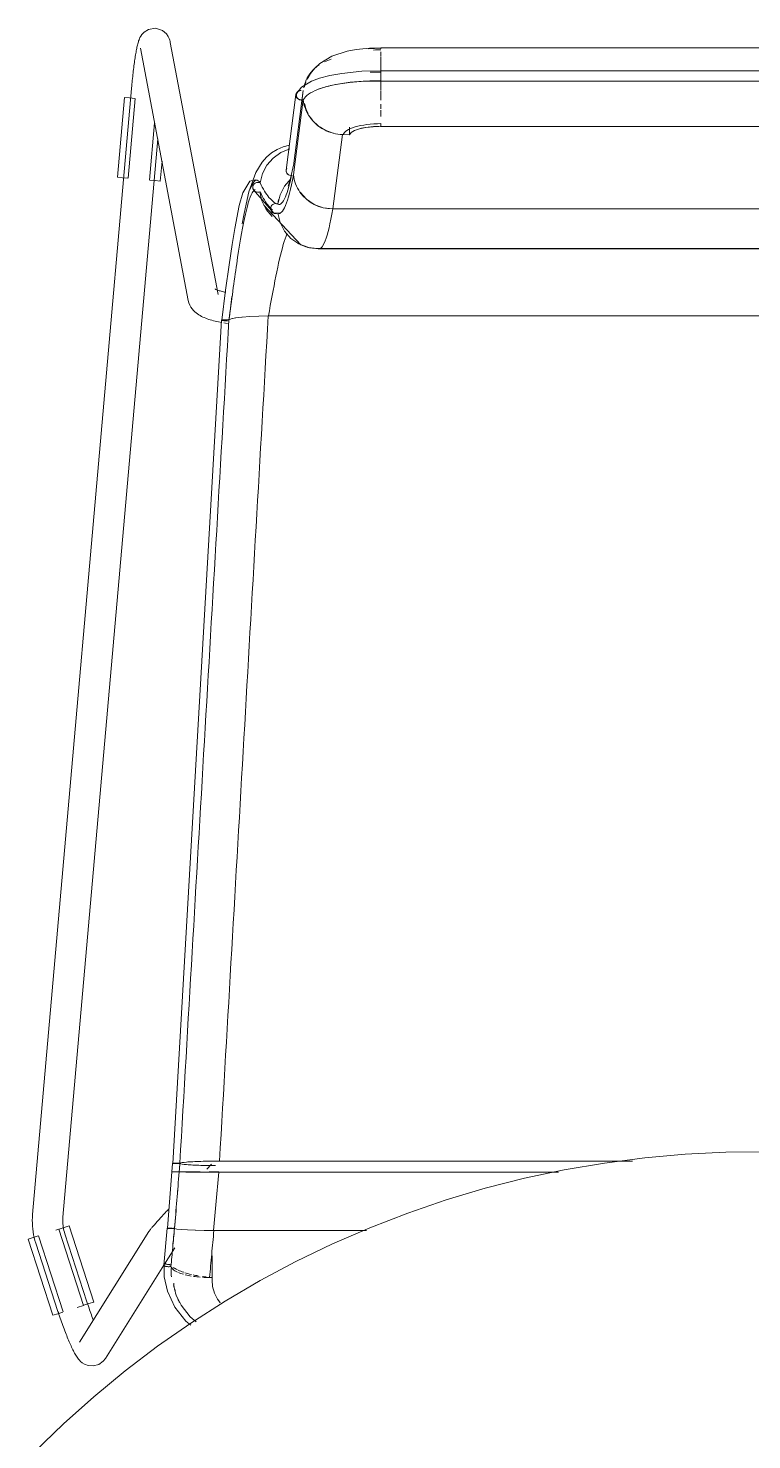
# Model space of a CAD drawing. Header units: millimetres. Extents: x 79795 to 317870, y -36033 to 97293.
# Drawn here: x 224543 to 224828, y 31346 to 31902 of the extents above; entities that cross this region are included whole.
import ezdxf

# ---------------------------------------------------------------- set-up
doc = ezdxf.new("R2010")
doc.units = ezdxf.units.MM
doc.header["$MEASUREMENT"] = 0
doc.layers.add('I-FURN', color=8, linetype='CONTINUOUS', lineweight=9)

msp = doc.modelspace()

# ---------------------------------------------------------------- linework, layer by layer
at = {"layer": 'I-FURN'}
for p, q in [((224593.48, 31901.61), (224590.72, 31901.13)), ((224596.23, 31900.78), (224593.48, 31901.61)), ((224586.78, 31896.21), (224586.66, 31895.82)), ((224586.9, 31896.61), (224586.78, 31896.21)), ((224587.05, 31897.01), (224586.9, 31896.61)), ((224587.21, 31897.44), (224587.05, 31897.01)), ((224587.43, 31897.91), (224587.21, 31897.44)), ((224587.73, 31898.47), (224587.43, 31897.91)), ((224588.21, 31899.18), (224587.73, 31898.47)), ((224589.07, 31900.09), (224588.21, 31899.18)), ((224590.72, 31901.13), (224589.07, 31900.09)), ((224596.23, 31900.78), (224597.81, 31899.45)), ((224597.81, 31899.45), (224598.56, 31898.37)), ((224598.56, 31898.37), (224598.93, 31897.57)), ((224598.93, 31897.57), (224599.15, 31896.95)), ((224599.15, 31896.95), (224599.28, 31896.43)), ((224599.28, 31896.43), (224599.37, 31896.02)), ((224585.59, 31890.53), (224585.5, 31889.94)), ((224585.69, 31891.1), (224585.59, 31890.53)), ((224585.78, 31891.65), (224585.69, 31891.1)), ((224585.87, 31892.18), (224585.78, 31891.65)), ((224585.97, 31892.7), (224585.87, 31892.18)), ((224586.06, 31893.19), (224585.97, 31892.7)), ((224586.16, 31893.67), (224586.06, 31893.19)), ((224586.25, 31894.13), (224586.16, 31893.67)), ((224586.35, 31894.57), (224586.25, 31894.13)), ((224586.45, 31895), (224586.35, 31894.57)), ((224586.56, 31895.41), (224586.45, 31895)), ((224586.66, 31895.82), (224586.56, 31895.41)), ((224587.58, 31893.78), (224606.39, 31794.49)), ((224618.18, 31796.73), (224599.37, 31896.02)), ((224658.19, 31887.69), (224662.9, 31890.56)), ((224662.9, 31890.56), (224669.05, 31892.58)), ((224669.05, 31892.58), (224672.55, 31893.23)), ((224672.55, 31893.23), (224677.76, 31893.75)), ((224677.76, 31893.75), (224682.28, 31893.83)), ((224682.28, 31893.83), (224682.28, 31893.66)), ((224977.13, 31893.83), (224682.28, 31893.83)), ((224682.28, 31893.53), (224682.28, 31893.81)), ((224682.28, 31890.59), (224682.28, 31892.34)), ((224584.88, 31885.41), (224584.8, 31884.71)), ((224584.97, 31886.1), (224584.88, 31885.41)), ((224585.05, 31886.77), (224584.97, 31886.1)), ((224585.14, 31887.44), (224585.05, 31886.77)), ((224585.23, 31888.09), (224585.14, 31887.44)), ((224585.32, 31888.72), (224585.23, 31888.09)), ((224585.41, 31889.34), (224585.32, 31888.72)), ((224585.5, 31889.94), (224585.41, 31889.34)), ((224654.54, 31883.78), (224656.21, 31885.85)), ((224656.21, 31885.85), (224658.19, 31887.69)), ((224682.28, 31887.73), (224682.28, 31890.31)), ((224682.28, 31887.58), (224682.28, 31884.55)), ((224682.28, 31884.55), (224682.28, 31887.56)), ((224584.25, 31879.59), (224584.18, 31878.84)), ((224584.32, 31880.34), (224584.25, 31879.59)), ((224584.4, 31881.09), (224584.32, 31880.34)), ((224584.47, 31881.83), (224584.4, 31881.09)), ((224584.55, 31882.56), (224584.47, 31881.83)), ((224584.63, 31883.29), (224584.55, 31882.56)), ((224584.71, 31884), (224584.63, 31883.29)), ((224584.8, 31884.71), (224584.71, 31884)), ((224651.07, 31878.41), (224654.9, 31880.71)), ((224653.21, 31881.52), (224654.54, 31883.78)), ((224654.9, 31880.71), (224658.07, 31881.9)), ((224658.07, 31881.9), (224662.11, 31882.98)), ((224664.44, 31879.44), (224660.94, 31878.63)), ((224662.11, 31882.98), (224666.83, 31883.85)), ((224669.88, 31880.27), (224664.44, 31879.44)), ((224666.83, 31883.85), (224674.71, 31884.65)), ((224675.86, 31880.75), (224669.88, 31880.27)), ((224674.71, 31884.65), (224682.28, 31884.79)), ((224682.28, 31880.83), (224675.86, 31880.75)), ((224682.28, 31884.79), (224682.28, 31884.72)), ((224977.13, 31884.79), (224682.28, 31884.79)), ((224682.28, 31880.84), (224682.28, 31884.79)), ((224682.28, 31884.72), (224682.28, 31884.53)), ((224682.28, 31884.53), (224682.28, 31884.22)), ((224682.28, 31884.22), (224682.28, 31883.83)), ((224682.28, 31883.83), (224682.28, 31883.38)), ((224682.28, 31883.38), (224682.28, 31882.89)), ((224682.28, 31882.89), (224682.28, 31882.39)), ((224682.28, 31882.39), (224682.28, 31881.91)), ((224682.28, 31881.91), (224682.28, 31881.5)), ((224682.28, 31881.5), (224682.28, 31881.17)), ((224682.28, 31881.17), (224682.28, 31880.94)), ((224682.28, 31880.94), (224682.28, 31880.84)), ((224682.28, 31880.86), (224682.28, 31877.05)), ((224682.28, 31877.05), (224682.28, 31880.86)), ((224682.28, 31880.83), (224977.13, 31880.83)), ((224584.1, 31877.93), (224545.15, 31434.61)), ((224578.53, 31842.92), (224581.29, 31874.33)), ((224581.29, 31874.33), (224583.33, 31874.15)), ((224582.76, 31842.54), (224585.52, 31873.96)), ((224583.33, 31874.15), (224585.39, 31873.97)), ((224584.11, 31878.09), (224584.1, 31877.93)), ((224584.18, 31878.84), (224584.11, 31878.09)), ((224644.97, 31845.75), (224648.82, 31875.52)), ((224647.82, 31847.39), (224651.66, 31877.08)), ((224649.18, 31876.02), (224651.07, 31878.41)), ((224650.89, 31871.12), (224651.51, 31875.89)), ((224658.12, 31877.76), (224657.61, 31877.57)), ((224660.94, 31878.63), (224658.12, 31877.76)), ((224682.28, 31873.3), (224682.28, 31876.85)), ((224647.8, 31843.84), (224651.64, 31873.54)), ((224682.28, 31869.83), (224682.28, 31871.67)), ((224682.28, 31866.84), (224682.28, 31869.31)), ((224593.19, 31864.41), (224591.21, 31841.8)), ((224676.39, 31862.5), (224679.24, 31862.82)), ((224679.24, 31862.82), (224682.28, 31862.93)), ((224977.13, 31862.99), (224682.28, 31862.99)), ((224682.28, 31862.93), (224977.13, 31862.93)), ((224557.11, 31433.56), (224594.4, 31858.06)), ((224663.35, 31830.46), (224667.21, 31859.74)), ((224667.21, 31859.74), (224669.92, 31859.67)), ((224669.92, 31862.68), (224669.92, 31859.67)), ((224669.92, 31859.67), (224670.56, 31860.53)), ((224670.56, 31860.53), (224671.91, 31861.32)), ((224671.91, 31861.32), (224673.9, 31861.99)), ((224673.9, 31861.99), (224676.39, 31862.5)), ((224639.21, 31852.53), (224637.23, 31850.85)), ((224641.41, 31853.91), (224639.21, 31852.53)), ((224642.91, 31852.68), (224639.82, 31850.51)), ((224643.78, 31854.94), (224641.41, 31853.91)), ((224646.42, 31854.08), (224642.91, 31852.68)), ((224646.28, 31855.6), (224643.78, 31854.94)), ((224595.44, 31841.43), (224596.13, 31849.33)), ((224635.5, 31848.89), (224632.99, 31844.77)), ((224637.23, 31850.85), (224635.5, 31848.89)), ((224637.34, 31847.68), (224635.6, 31844.36)), ((224639.82, 31850.51), (224637.34, 31847.68)), ((224645.21, 31846.42), (224645.02, 31845.98)), ((224646.57, 31841.88), (224647.94, 31848.17)), ((224580.57, 31842.74), (224578.53, 31842.92)), ((224582.63, 31842.56), (224580.57, 31842.74)), ((224593.39, 31841.61), (224591.33, 31841.79)), ((224595.44, 31841.43), (224593.39, 31841.61)), ((224627.92, 31836.78), (224630.69, 31841.42)), ((224632.99, 31844.77), (224630.32, 31837.15)), ((224630.69, 31841.42), (224632.88, 31841.95)), ((224632.78, 31840.67), (224632.39, 31840.36)), ((224632.4, 31840.36), (224632.78, 31840.67)), ((224632.78, 31840.67), (224633.24, 31840.86)), ((224633.24, 31840.86), (224632.78, 31840.67)), ((224632.88, 31841.95), (224633.79, 31841.65)), ((224633.24, 31840.86), (224633.73, 31840.94)), ((224633.73, 31840.94), (224633.24, 31840.86)), ((224633.73, 31840.94), (224634.23, 31840.9)), ((224634.23, 31840.9), (224633.73, 31840.94)), ((224634.23, 31840.9), (224634.7, 31840.73)), ((224634.7, 31840.73), (224634.23, 31840.9)), ((224635.6, 31844.36), (224634.7, 31840.73)), ((224646.81, 31842.35), (224644.3, 31839.47)), ((224645.02, 31845.98), (224644.95, 31845.51)), ((224644.95, 31845.51), (224645.02, 31845.04)), ((224645.02, 31845.04), (224645.21, 31844.6)), ((224645.21, 31844.6), (224645.51, 31844.22)), ((224645.51, 31844.22), (224645.89, 31843.92)), ((224645.81, 31839.44), (224646.57, 31841.88)), ((224645.89, 31843.92), (224646.34, 31843.73)), ((224646.34, 31843.73), (224646.83, 31843.65)), ((224646.83, 31843.65), (224647.33, 31843.68)), ((224626.52, 31831.79), (224627.92, 31836.78)), ((224630.32, 31837.15), (224628.43, 31828.63)), ((224631.9, 31839.51), (224631.82, 31839.03)), ((224631.82, 31839.03), (224631.88, 31838.54)), ((224631.83, 31839.03), (224631.9, 31839.51)), ((224631.89, 31838.54), (224631.83, 31839.03)), ((224631.88, 31838.54), (224632.07, 31838.08)), ((224632.07, 31838.08), (224631.89, 31838.54)), ((224631.9, 31839.51), (224632.1, 31839.97)), ((224632.09, 31839.97), (224631.9, 31839.51)), ((224632.02, 31838.17), (224640.14, 31828.76)), ((224632.18, 31837.9), (224632.05, 31838.12)), ((224632.36, 31837.68), (224632.07, 31838.08)), ((224632.07, 31838.08), (224632.35, 31837.68)), ((224632.39, 31840.36), (224632.09, 31839.97)), ((224632.1, 31839.97), (224632.4, 31840.36)), ((224632.35, 31837.68), (224632.73, 31837.36)), ((224632.74, 31837.36), (224632.36, 31837.68)), ((224632.73, 31837.36), (224633.18, 31837.15)), ((224633.19, 31837.16), (224632.74, 31837.36)), ((224633.18, 31837.15), (224633.67, 31837.06)), ((224633.68, 31837.07), (224633.19, 31837.16)), ((224633.67, 31837.06), (224634.17, 31837.09)), ((224634.17, 31837.1), (224633.68, 31837.07)), ((224634.65, 31837.25), (224634.17, 31837.1)), ((224634.17, 31837.09), (224634.65, 31837.25)), ((224635.44, 31833.63), (224634.65, 31837.25)), ((224634.65, 31837.25), (224635.43, 31833.63)), ((224642.55, 31836.08), (224641.66, 31832.36)), ((224644.3, 31839.47), (224642.55, 31836.08)), ((224650.43, 31837.08), (224652.92, 31834.34)), ((224624.71, 31822.77), (224626.52, 31831.79)), ((224635.43, 31833.63), (224637.07, 31830.31)), ((224637.08, 31830.31), (224635.44, 31833.63)), ((224636.13, 31831.98), (224650.73, 31816.28)), ((224637.07, 31830.31), (224639.48, 31827.47)), ((224639.48, 31827.47), (224637.08, 31830.31)), ((224638.82, 31830.61), (224638.89, 31831.1)), ((224638.88, 31831.1), (224638.82, 31830.61)), ((224638.89, 31830.12), (224638.82, 31830.61)), ((224638.82, 31830.61), (224638.88, 31830.12)), ((224639.07, 31831.56), (224638.88, 31831.1)), ((224638.88, 31830.12), (224639.07, 31829.66)), ((224638.89, 31831.1), (224639.08, 31831.56)), ((224639.08, 31829.66), (224638.89, 31830.12)), ((224639.37, 31831.96), (224639.07, 31831.56)), ((224639.07, 31829.66), (224639.37, 31829.25)), ((224639.08, 31831.56), (224639.37, 31831.96)), ((224639.37, 31829.26), (224639.08, 31829.66)), ((224639.37, 31831.96), (224639.75, 31832.28)), ((224639.75, 31832.28), (224639.37, 31831.96)), ((224639.75, 31832.28), (224640.2, 31832.48)), ((224640.2, 31832.48), (224639.75, 31832.28)), ((224640.2, 31832.48), (224640.69, 31832.56)), ((224640.69, 31832.56), (224640.2, 31832.48)), ((224640.69, 31832.56), (224641.19, 31832.52)), ((224641.19, 31832.53), (224640.69, 31832.56)), ((224640.98, 31832.65), (224641.41, 31832.47)), ((224641.66, 31832.36), (224641.19, 31832.53)), ((224641.19, 31832.52), (224641.66, 31832.36)), ((224641.66, 31832.36), (224641.98, 31834.18)), ((224652.92, 31834.34), (224656.03, 31832.26)), ((224656.03, 31832.26), (224659.58, 31830.94)), ((224659.58, 31830.94), (224663.35, 31830.46)), ((224996.06, 31830.46), (224663.35, 31830.46)), ((224663.35, 31830.46), (224996.06, 31830.46)), ((224628.43, 31828.63), (224627.69, 31824.56)), ((224639.75, 31828.94), (224639.37, 31829.26)), ((224639.37, 31829.25), (224639.75, 31828.94)), ((224640.2, 31828.74), (224639.75, 31828.94)), ((224639.75, 31828.94), (224640.2, 31828.74)), ((224639.85, 31828.89), (224642.73, 31828.84)), ((224640.69, 31828.66), (224640.2, 31828.74)), ((224640.2, 31828.74), (224640.69, 31828.66)), ((224641.19, 31828.7), (224640.69, 31828.66)), ((224640.69, 31828.66), (224641.19, 31828.69)), ((224641.66, 31828.86), (224641.19, 31828.7)), ((224641.19, 31828.69), (224641.66, 31828.86)), ((224641.66, 31828.86), (224642.55, 31825.14)), ((224642.55, 31825.14), (224644.3, 31821.75)), ((224644.31, 31821.75), (224642.56, 31825.14)), ((224623.68, 31816.45), (224624.71, 31822.77)), ((224644.3, 31821.75), (224646.81, 31818.87)), ((224646.82, 31818.88), (224644.31, 31821.75)), ((224646.81, 31818.87), (224649.95, 31816.7)), ((224649.95, 31816.71), (224646.82, 31818.88)), ((224622.5, 31808.43), (224623.68, 31816.45)), ((224649.63, 31816.88), (224654.1, 31815.15)), ((224653.52, 31815.34), (224649.95, 31816.71)), ((224649.95, 31816.7), (224653.52, 31815.34)), ((224650.73, 31816.28), (224652.66, 31815.58)), ((224657.31, 31814.87), (224653.52, 31815.34)), ((224653.52, 31815.34), (224657.31, 31814.87)), ((224654.1, 31815.15), (224657.85, 31814.71)), ((225002.09, 31814.87), (224657.31, 31814.87)), ((224657.31, 31814.87), (225002.09, 31814.87)), ((224657.85, 31814.71), (224962.65, 31814.71)), ((224621.14, 31798.5), (224622.5, 31808.43)), ((224616.96, 31798.96), (224616.99, 31798.94)), ((224616.99, 31798.94), (224617.06, 31798.9)), ((224617.06, 31798.9), (224617.15, 31798.85)), ((224617.15, 31798.85), (224617.3, 31798.78)), ((224617.3, 31798.78), (224617.5, 31798.69)), ((224617.5, 31798.69), (224617.73, 31798.59)), ((224617.73, 31798.59), (224618, 31798.49)), ((224618, 31798.49), (224618.3, 31798.39)), ((224618.3, 31798.39), (224618.64, 31798.28)), ((224618.64, 31798.28), (224619, 31798.17)), ((224619, 31798.17), (224619.4, 31798.06)), ((224619.4, 31798.06), (224619.82, 31797.96)), ((224619.59, 31786.65), (224621.14, 31798.5)), ((224619.82, 31797.96), (224620.26, 31797.85)), ((224620.26, 31797.85), (224620.73, 31797.75)), ((224620.73, 31797.75), (224621.22, 31797.65)), ((224606.39, 31794.49), (224606.65, 31793.51)), ((224606.65, 31793.51), (224607.02, 31792.61)), ((224607.02, 31792.61), (224607.45, 31791.82)), ((224607.45, 31791.82), (224607.94, 31791.13)), ((224607.94, 31791.13), (224608.45, 31790.54)), ((224608.45, 31790.54), (224608.97, 31790.02)), ((224619.58, 31786.65), (224600.3, 31454.74)), ((224608.97, 31790.02), (224609.5, 31789.56)), ((224609.5, 31789.56), (224610.03, 31789.16)), ((224610.03, 31789.16), (224610.57, 31788.8)), ((224610.57, 31788.8), (224611.11, 31788.48)), ((224611.11, 31788.48), (224611.64, 31788.19)), ((224611.64, 31788.19), (224612.19, 31787.92)), ((224612.19, 31787.92), (224612.75, 31787.67)), ((224612.75, 31787.67), (224613.32, 31787.43)), ((224613.32, 31787.43), (224613.91, 31787.21)), ((224613.91, 31787.21), (224614.5, 31787)), ((224614.5, 31787), (224615.1, 31786.81)), ((224615.1, 31786.81), (224615.72, 31786.63)), ((224615.72, 31786.63), (224616.35, 31786.46)), ((224616.35, 31786.46), (224616.99, 31786.29)), ((224616.99, 31786.29), (224617.65, 31786.14)), ((224617.65, 31786.14), (224618.32, 31786)), ((224618.32, 31786), (224619, 31785.86)), ((224619, 31785.86), (224619.69, 31785.74)), ((224619.58, 31786.65), (224619.66, 31786.7)), ((224619.65, 31786.59), (224619.58, 31786.65)), ((224619.66, 31786.7), (224619.59, 31786.65)), ((224619.59, 31786.65), (224619.65, 31786.59)), ((224619.65, 31786.59), (224619.83, 31786.54)), ((224619.83, 31786.54), (224619.65, 31786.59)), ((224619.85, 31786.75), (224619.66, 31786.7)), ((224619.66, 31786.7), (224619.85, 31786.75)), ((224619.83, 31786.54), (224620.12, 31786.5)), ((224620.12, 31786.5), (224619.83, 31786.54)), ((224620.15, 31786.79), (224619.85, 31786.75)), ((224619.85, 31786.75), (224620.15, 31786.79)), ((224620.12, 31786.5), (224620.5, 31786.46)), ((224620.5, 31786.46), (224620.12, 31786.5)), ((224620.54, 31786.83), (224620.15, 31786.79)), ((224620.15, 31786.79), (224620.53, 31786.83)), ((224620.39, 31785.62), (224621.11, 31785.51)), ((224620.5, 31786.46), (224620.95, 31786.44)), ((224620.95, 31786.44), (224620.5, 31786.46)), ((224620.53, 31786.83), (224620.99, 31786.85)), ((224620.99, 31786.85), (224620.54, 31786.83)), ((224620.95, 31786.44), (224621.45, 31786.43)), ((224621.44, 31786.43), (224620.95, 31786.44)), ((224621.48, 31786.86), (224620.99, 31786.85)), ((224620.99, 31786.85), (224621.48, 31786.86)), ((224621.11, 31785.51), (224621.84, 31785.41)), ((224621.94, 31786.44), (224621.44, 31786.43)), ((224621.45, 31786.43), (224621.94, 31786.44)), ((224621.98, 31786.85), (224621.48, 31786.86)), ((224621.48, 31786.86), (224621.98, 31786.85)), ((224622.45, 31786.83), (224621.98, 31786.85)), ((224621.98, 31786.85), (224622.45, 31786.84)), ((224623.35, 31787.24), (224622.45, 31786.83)), ((224622.45, 31786.84), (224623.35, 31787.23)), ((224625.1, 31787.6), (224623.35, 31787.24)), ((224623.35, 31787.23), (224625.09, 31787.6)), ((224625.09, 31787.6), (224627.56, 31787.91)), ((224627.6, 31787.91), (224625.1, 31787.6)), ((224627.59, 31787.91), (224630.65, 31788.15)), ((224630.7, 31788.15), (224627.6, 31787.91)), ((224634.23, 31788.31), (224630.7, 31788.15)), ((224630.7, 31788.15), (224634.17, 31788.3)), ((224638, 31788.36), (224634.23, 31788.31)), ((224634.23, 31788.31), (224637.92, 31788.36)), ((225021.4, 31788.36), (224638, 31788.36)), ((224638, 31788.36), (225021.4, 31788.36)), ((224802.04, 31458.37), (224786.11, 31456.94)), ((224818.02, 31459.16), (224802.04, 31458.37)), ((224834.02, 31459.3), (224818.02, 31459.16)), ((224600.03, 31451.38), (224600.29, 31454.74)), ((224600.36, 31454.76), (224600.3, 31454.74)), ((224600.3, 31454.74), (224600.37, 31454.71)), ((224600.55, 31454.79), (224600.36, 31454.76)), ((224600.37, 31454.71), (224600.55, 31454.68)), ((224600.84, 31454.81), (224600.55, 31454.79)), ((224600.55, 31454.68), (224600.85, 31454.66)), ((224601.22, 31454.83), (224600.84, 31454.81)), ((224600.85, 31454.66), (224601.23, 31454.64)), ((224601.68, 31454.84), (224601.22, 31454.83)), ((224601.23, 31454.64), (224601.68, 31454.63)), ((224602.17, 31454.85), (224601.68, 31454.84)), ((224601.68, 31454.63), (224602.17, 31454.63)), ((224602.66, 31454.85), (224602.17, 31454.85)), ((224602.17, 31454.63), (224602.67, 31454.63)), ((224603.13, 31454.84), (224602.66, 31454.85)), ((224602.67, 31454.63), (224603.14, 31454.64)), ((224604.02, 31455.05), (224603.13, 31454.84)), ((224603.14, 31454.64), (224604.04, 31454.43)), ((224605.77, 31455.24), (224604.02, 31455.05)), ((224604.04, 31454.43), (224605.79, 31454.24)), ((224608.27, 31455.4), (224605.77, 31455.24)), ((224605.79, 31454.24), (224608.29, 31454.07)), ((224611.4, 31455.53), (224608.27, 31455.4)), ((224608.29, 31454.07), (224611.41, 31453.95)), ((224614.97, 31455.6), (224611.4, 31455.53)), ((224611.41, 31453.95), (224614.96, 31453.87)), ((224615.62, 31454.37), (224613.79, 31452.46)), ((224614.96, 31453.87), (224617.21, 31453.85)), ((224618.75, 31455.63), (224614.97, 31455.6)), ((224781.35, 31455.63), (224618.75, 31455.63)), ((224618.75, 31455.63), (224781.35, 31455.63)), ((224754.47, 31452.19), (224738.82, 31448.87)), ((224770.24, 31454.88), (224754.47, 31452.19)), ((224786.11, 31456.94), (224770.24, 31454.88)), ((224600.02, 31451.38), (224598.2, 31429.18)), ((224600.09, 31451.38), (224600.02, 31451.38)), ((224600.02, 31451.38), (224600.09, 31451.38)), ((224600.09, 31451.38), (224600.03, 31451.38)), ((224600.03, 31451.38), (224600.09, 31451.38)), ((224600.57, 31451.37), (224600.28, 31451.37)), ((224600.28, 31451.37), (224600.57, 31451.37)), ((224600.96, 31451.38), (224600.57, 31451.38)), ((224600.95, 31451.37), (224600.57, 31451.37)), ((224600.57, 31451.37), (224600.95, 31451.37)), ((224600.58, 31451.38), (224600.96, 31451.38)), ((224601.4, 31451.37), (224600.95, 31451.37)), ((224600.95, 31451.37), (224601.4, 31451.37)), ((224600.96, 31451.38), (224601.41, 31451.39)), ((224601.41, 31451.39), (224600.96, 31451.38)), ((224601.9, 31451.37), (224601.4, 31451.37)), ((224601.4, 31451.37), (224601.89, 31451.37)), ((224601.41, 31451.39), (224601.9, 31451.39)), ((224601.9, 31451.39), (224601.41, 31451.39)), ((224601.89, 31451.37), (224602.39, 31451.37)), ((224601.9, 31451.39), (224602.4, 31451.39)), ((224602.4, 31451.39), (224601.9, 31451.39)), ((224602.39, 31451.37), (224601.9, 31451.37)), ((224602.86, 31451.37), (224602.39, 31451.37)), ((224602.39, 31451.37), (224602.86, 31451.37)), ((224602.4, 31451.39), (224602.87, 31451.38)), ((224602.87, 31451.38), (224602.4, 31451.39)), ((224603.75, 31451.36), (224602.86, 31451.37)), ((224602.86, 31451.37), (224603.75, 31451.36)), ((224605.49, 31451.34), (224603.75, 31451.36)), ((224603.75, 31451.36), (224605.49, 31451.34)), ((224605.51, 31451.41), (224603.76, 31451.4)), ((224603.77, 31451.4), (224605.52, 31451.41)), ((224605.49, 31451.34), (224608, 31451.33)), ((224608, 31451.33), (224605.5, 31451.34)), ((224608.01, 31451.43), (224605.51, 31451.41)), ((224605.52, 31451.41), (224608.02, 31451.43)), ((224611.13, 31451.32), (224608, 31451.33)), ((224608, 31451.33), (224611.13, 31451.32)), ((224611.14, 31451.43), (224608.01, 31451.43)), ((224608.02, 31451.43), (224611.14, 31451.43)), ((224614.7, 31451.32), (224611.13, 31451.32)), ((224611.13, 31451.32), (224614.7, 31451.32)), ((224618.47, 31451.44), (224614.69, 31451.44)), ((224614.7, 31451.44), (224618.47, 31451.44)), ((224618.49, 31451.31), (224614.7, 31451.32)), ((224614.7, 31451.32), (224618.49, 31451.31)), ((224752.12, 31451.31), (224618.49, 31451.31)), ((224618.49, 31451.31), (224752.12, 31451.31)), ((224738.82, 31448.87), (224723.32, 31444.92)), ((224723.32, 31444.92), (224707.98, 31440.36)), ((224596.55, 31434.42), (224596.96, 31434.86)), ((224596.96, 31434.86), (224597.37, 31435.3)), ((224597.37, 31435.3), (224597.79, 31435.75)), ((224597.79, 31435.75), (224598.22, 31436.22)), ((224598.22, 31436.22), (224598.66, 31436.69)), ((224692.84, 31435.18), (224677.92, 31429.41)), ((224707.98, 31440.36), (224692.84, 31435.18)), ((224545.07, 31433.47), (224545.04, 31432.33)), ((224545.04, 31432.33), (224545.06, 31431.19)), ((224545.06, 31431.19), (224545.12, 31430.05)), ((224545.15, 31434.61), (224545.07, 31433.47)), ((224545.12, 31430.05), (224545.22, 31428.91)), ((224555.67, 31428.88), (224557.64, 31429.52)), ((224557.04, 31432.21), (224557.06, 31432.87)), ((224557.05, 31431.55), (224557.04, 31432.21)), ((224557.09, 31430.89), (224557.05, 31431.55)), ((224557.06, 31432.87), (224557.1, 31433.53)), ((224557.15, 31430.23), (224557.09, 31430.89)), ((224557.1, 31433.53), (224557.1, 31433.56)), ((224557.24, 31429.57), (224557.15, 31430.23)), ((224557.35, 31428.92), (224557.24, 31429.57)), ((224557.64, 31429.52), (224559.59, 31430.15)), ((224569.28, 31400.14), (224559.59, 31430.15)), ((224591.87, 31429.17), (224592.06, 31429.4)), ((224592.06, 31429.4), (224592.26, 31429.64)), ((224592.26, 31429.64), (224592.48, 31429.89)), ((224592.48, 31429.89), (224592.71, 31430.16)), ((224592.71, 31430.16), (224592.95, 31430.44)), ((224592.95, 31430.44), (224593.21, 31430.73)), ((224593.21, 31430.73), (224593.48, 31431.04)), ((224593.48, 31431.04), (224593.77, 31431.36)), ((224593.77, 31431.36), (224594.07, 31431.7)), ((224594.07, 31431.7), (224594.38, 31432.05)), ((224594.38, 31432.05), (224594.71, 31432.41)), ((224594.71, 31432.41), (224595.06, 31432.79)), ((224595.06, 31432.79), (224595.41, 31433.18)), ((224595.41, 31433.18), (224595.78, 31433.58)), ((224595.78, 31433.58), (224596.16, 31434)), ((224596.16, 31434), (224596.55, 31434.42)), ((224600.06, 31429.28), (224599.57, 31429.28)), ((224599.57, 31429.28), (224600.06, 31429.28)), ((224601.03, 31429.27), (224600.56, 31429.28)), ((224600.56, 31429.28), (224601.03, 31429.27)), ((224677.92, 31429.41), (224663.24, 31423.05)), ((224543.44, 31424.93), (224545.39, 31425.56)), ((224553.13, 31394.92), (224543.44, 31424.93)), ((224545.22, 31428.91), (224545.37, 31427.78)), ((224545.37, 31427.78), (224545.57, 31426.65)), ((224545.39, 31425.56), (224547.36, 31426.2)), ((224545.57, 31426.65), (224545.81, 31425.54)), ((224545.81, 31425.54), (224546.09, 31424.43)), ((224546.09, 31424.43), (224546.42, 31423.34)), ((224557.17, 31396.23), (224547.48, 31426.23)), ((224554.29, 31428.43), (224555.45, 31428.81)), ((224555.55, 31428.84), (224565.24, 31398.83)), ((224557.49, 31428.27), (224557.35, 31428.92)), ((224557.66, 31427.63), (224557.49, 31428.27)), ((224557.85, 31427), (224557.66, 31427.63)), ((224566.56, 31400.19), (224557.85, 31427)), ((224590.95, 31427.91), (224563.64, 31384.33)), ((224590.95, 31427.91), (224591.16, 31428.23)), ((224591.16, 31428.23), (224591.34, 31428.49)), ((224591.34, 31428.49), (224591.52, 31428.72)), ((224591.52, 31428.72), (224591.69, 31428.94)), ((224591.69, 31428.94), (224591.87, 31429.17)), ((224598.19, 31429.18), (224596.77, 31414.69)), ((224598.26, 31429.2), (224598.19, 31429.18)), ((224598.19, 31429.18), (224598.26, 31429.15)), ((224598.2, 31429.18), (224598.26, 31429.2)), ((224598.27, 31429.15), (224598.2, 31429.18)), ((224598.45, 31429.23), (224598.26, 31429.2)), ((224598.26, 31429.2), (224598.45, 31429.23)), ((224598.26, 31429.15), (224598.45, 31429.13)), ((224598.74, 31429.25), (224598.45, 31429.23)), ((224598.45, 31429.23), (224598.74, 31429.25)), ((224598.45, 31429.13), (224598.75, 31429.11)), ((224598.75, 31429.11), (224598.46, 31429.13)), ((224599.12, 31429.26), (224598.74, 31429.25)), ((224598.74, 31429.25), (224599.12, 31429.26)), ((224598.75, 31429.11), (224599.13, 31429.09)), ((224599.14, 31429.09), (224598.75, 31429.11)), ((224599.57, 31429.28), (224599.12, 31429.26)), ((224599.12, 31429.26), (224599.57, 31429.28)), ((224599.13, 31429.09), (224599.58, 31429.08)), ((224599.59, 31429.08), (224599.14, 31429.09)), ((224599.58, 31429.08), (224600.08, 31429.07)), ((224600.08, 31429.07), (224599.59, 31429.08)), ((224600.08, 31429.07), (224600.57, 31429.08)), ((224600.58, 31429.08), (224600.08, 31429.07)), ((224600.57, 31429.08), (224601.04, 31429.08)), ((224601.05, 31429.08), (224600.58, 31429.08)), ((224601.04, 31429.08), (224601.94, 31428.89)), ((224601.93, 31428.89), (224601.05, 31429.08)), ((224603.65, 31428.71), (224601.93, 31428.89)), ((224601.94, 31428.89), (224603.67, 31428.71)), ((224603.67, 31428.71), (224606.15, 31428.56)), ((224606.11, 31428.56), (224603.67, 31428.71)), ((224606.15, 31428.56), (224609.25, 31428.45)), ((224609.18, 31428.45), (224606.15, 31428.56)), ((224609.25, 31428.45), (224612.68, 31428.37)), ((224612.69, 31428.37), (224609.25, 31428.45)), ((224612.78, 31428.37), (224616.54, 31428.35)), ((224616.42, 31428.35), (224612.78, 31428.37)), ((224616.54, 31428.35), (224676.66, 31428.35)), ((224676.66, 31428.35), (224616.54, 31428.35)), ((224546.42, 31423.34), (224546.44, 31423.29)), ((224546.44, 31423.29), (224555.15, 31396.48)), ((224597.08, 31415.09), (224601.11, 31421.54)), ((224615.84, 31418.31), (224615.84, 31408.55)), ((224663.24, 31423.05), (224648.83, 31416.1)), ((224573.81, 31377.95), (224596.84, 31414.72)), ((224596.98, 31410.12), (224596.89, 31415.58)), ((224648.83, 31416.1), (224634.71, 31408.58)), ((224598.2, 31404.47), (224596.98, 31410.12)), ((224615.89, 31409.79), (224614.85, 31409.79)), ((224634.71, 31408.58), (224620.9, 31400.5)), ((224601.1, 31398.16), (224598.2, 31404.47)), ((224603.67, 31398.86), (224601.76, 31402.55)), ((224557.05, 31396.19), (224555.08, 31395.55)), ((224555.3, 31396.02), (224555.15, 31396.48)), ((224555.54, 31395.28), (224555.3, 31396.02)), ((224562.66, 31398), (224565.14, 31398.8)), ((224567.33, 31399.51), (224565.36, 31398.87)), ((224566.67, 31399.86), (224566.56, 31400.19)), ((224566.9, 31399.17), (224566.67, 31399.86)), ((224567.13, 31398.48), (224566.9, 31399.17)), ((224567.36, 31397.79), (224567.13, 31398.48)), ((224569.28, 31400.14), (224567.33, 31399.51)), ((224567.59, 31397.11), (224567.36, 31397.79)), ((224567.83, 31396.44), (224567.59, 31397.11)), ((224568.06, 31395.77), (224567.83, 31396.44)), ((224605.43, 31392.63), (224601.1, 31398.16)), ((224607.17, 31394.29), (224603.67, 31398.86)), ((224620.9, 31400.5), (224607.42, 31391.88)), ((224555.08, 31395.55), (224553.13, 31394.92)), ((224555.79, 31394.55), (224555.54, 31395.28)), ((224556.04, 31393.81), (224555.79, 31394.55)), ((224556.29, 31393.09), (224556.04, 31393.81)), ((224556.54, 31392.36), (224556.29, 31393.09)), ((224556.8, 31391.65), (224556.54, 31392.36)), ((224557.05, 31390.94), (224556.8, 31391.65)), ((224557.3, 31390.24), (224557.05, 31390.94)), ((224568.3, 31395.12), (224568.06, 31395.77)), ((224568.54, 31394.47), (224568.3, 31395.12)), ((224568.77, 31393.83), (224568.54, 31394.47)), ((224569, 31393.21), (224568.77, 31393.83)), ((224607.42, 31391.88), (224594.3, 31382.73)), ((224607.49, 31390.98), (224605.43, 31392.63)), ((224609.51, 31392.33), (224607.17, 31394.29)), ((224557.56, 31389.55), (224557.3, 31390.24)), ((224557.81, 31388.88), (224557.56, 31389.55)), ((224558.07, 31388.21), (224557.81, 31388.88)), ((224558.32, 31387.56), (224558.07, 31388.21)), ((224558.57, 31386.92), (224558.32, 31387.56)), ((224558.82, 31386.29), (224558.57, 31386.92)), ((224559.07, 31385.68), (224558.82, 31386.29)), ((224559.32, 31385.08), (224559.07, 31385.68)), ((224559.57, 31384.51), (224559.32, 31385.08)), ((224559.81, 31383.94), (224559.57, 31384.51)), ((224560.05, 31383.4), (224559.81, 31383.94)), ((224560.29, 31382.87), (224560.05, 31383.4)), ((224560.52, 31382.36), (224560.29, 31382.87)), ((224560.75, 31381.87), (224560.52, 31382.36)), ((224560.98, 31381.4), (224560.75, 31381.87)), ((224561.21, 31380.94), (224560.98, 31381.4)), ((224561.44, 31380.5), (224561.21, 31380.94)), ((224561.67, 31380.08), (224561.44, 31380.5)), ((224561.9, 31379.66), (224561.67, 31380.08)), ((224562.14, 31379.27), (224561.9, 31379.66)), ((224594.3, 31382.73), (224581.56, 31373.05)), ((224562.38, 31378.87), (224562.14, 31379.27)), ((224562.64, 31378.49), (224562.38, 31378.87)), ((224562.91, 31378.1), (224562.64, 31378.49)), ((224563.23, 31377.69), (224562.91, 31378.1)), ((224563.6, 31377.27), (224563.23, 31377.69)), ((224564.06, 31376.8), (224563.6, 31377.27)), ((224564.69, 31376.28), (224564.06, 31376.8)), ((224565.6, 31375.72), (224564.69, 31376.28)), ((224566.98, 31375.19), (224565.6, 31375.72)), ((224568.96, 31375.02), (224566.98, 31375.19)), ((224571.18, 31375.61), (224568.96, 31375.02)), ((224572.92, 31376.83), (224571.18, 31375.61)), ((224572.92, 31376.83), (224573.81, 31377.95)), ((224581.56, 31373.05), (224569.21, 31362.88)), ((224569.21, 31362.88), (224557.28, 31352.22)), ((224557.28, 31352.22), (224545.79, 31341.09))]:
    msp.add_line(p, q, dxfattribs=at)
for centre, major_axis, ratio, start_param, end_param in [((224682.28, 31889.55), (-12.4, 0), 0.287441, 4.712389, 4.950404), ((224682.28, 31878.08), (0, -15.75), 0.000004, 5.8107, 5.99294), ((224646.92, 31845.52), (-1.96, 0), 0.955139, 5.775592, 8.064923), ((224663.48, 31845.53), (-15.78, 0), 0.955139, 0.112537, 0.354036), ((224663.48, 31845.53), (-15.78, 0), 0.955139, 0.354206, 0.595753), ((224663.48, 31845.53), (-15.78, 0), 0.955139, 0.595876, 1.562553)]:
    msp.add_ellipse(centre, major_axis=major_axis, ratio=ratio, start_param=start_param, end_param=end_param, dxfattribs=at)
for points in [[(224677.31, 31893.52), (224678.89, 31893.67), (224680.56, 31893.75), (224682.28, 31893.74)], [(224662.67, 31889.39), (224661.77, 31889.14), (224660.89, 31888.82), (224660.05, 31888.42)], [(224651.85, 31873.53), (224652.2, 31874.26), (224653.51, 31875.67), (224657.21, 31877.56), (224662.28, 31879.09), (224668.42, 31880.2), (224675.28, 31880.83), (224679.93, 31880.9), (224682.28, 31880.86)], [(224652.13, 31878.5), (224652.28, 31879.15), (224652.48, 31879.8), (224652.72, 31880.43)], [(224678.01, 31884.25), (224679.43, 31884.28), (224680.85, 31884.29), (224682.28, 31884.26)], [(224651.38, 31873.39), (224651.3, 31873.37), (224651.13, 31873.35), (224650.97, 31873.35), (224650.88, 31873.36)], [(224651.64, 31873.54), (224651.79, 31872.3), (224652.37, 31869.92), (224654.14, 31866.58), (224656.66, 31863.75), (224659.81, 31861.55), (224663.41, 31860.14), (224665.91, 31859.78), (224667.21, 31859.74)], [(224653.63, 31868.03), (224652.93, 31869.29), (224652.52, 31870.65), (224652.19, 31872.04)], [(224667.45, 31859.75), (224667.71, 31860.87), (224671.09, 31863.03), (224678.49, 31864), (224682.28, 31864.06)], [(224681.44, 31862.98), (224678.66, 31862.92), (224675.52, 31862.65), (224673.9, 31862.04)], [(224647.8, 31843.84), (224646.78, 31838.34), (224644.73, 31830.28), (224642.68, 31828.31), (224641.66, 31828.86)], [(224657.31, 31814.87), (224657.49, 31814.77), (224657.67, 31814.71), (224657.85, 31814.71)], [(224623.63, 31796), (224623.24, 31792.97), (224622.85, 31789.91), (224622.47, 31786.85)], [(224603.13, 31454.84), (224606.35, 31510.24), (224612.79, 31621), (224619.23, 31731.6), (224622.45, 31786.84)], [(224628.34, 31622.12), (224631.53, 31677.58), (224634.73, 31733), (224637.92, 31788.36)], [(224618.75, 31455.63), (224621.95, 31511.16), (224625.14, 31566.69), (224628.34, 31622.12)], [(224603.14, 31454.64), (224602.54, 31454.62), (224601.04, 31454.62), (224600.29, 31454.7), (224600.29, 31454.74)], [(224603.13, 31454.84), (224603.09, 31454.26), (224603, 31453.1), (224602.91, 31451.95), (224602.86, 31451.37)], [(224603.14, 31454.64), (224603.09, 31454.1), (224603, 31453.01), (224602.91, 31451.93), (224602.87, 31451.38)], [(224601.05, 31429.08), (224601.35, 31432.79), (224601.95, 31440.22), (224602.56, 31447.65), (224602.86, 31451.37)], [(224617.46, 31439.82), (224617.8, 31443.65), (224618.14, 31447.48), (224618.49, 31451.31)], [(224602.24, 31443.83), (224602.28, 31444.24), (224602.31, 31444.65), (224602.34, 31445.06)], [(224601.03, 31429.27), (224601.34, 31432.92), (224601.64, 31436.57), (224601.94, 31440.22)], [(224616.42, 31428.35), (224616.77, 31432.17), (224617.11, 31435.99), (224617.46, 31439.82)], [(224601.04, 31429.08), (224600.8, 31426.56), (224600.33, 31421.52), (224599.85, 31416.57), (224599.61, 31414.13)], [(224601.03, 31429.27), (224600.8, 31426.9), (224600.56, 31424.53), (224600.33, 31422.19)], [(224616.54, 31428.35), (224616.24, 31425.21), (224615.65, 31418.96), (224615.1, 31412.82), (224614.85, 31409.79)], [(224596.96, 31415.43), (224597, 31415.39), (224597.12, 31415.29), (224597.42, 31415.16), (224597.8, 31415.04), (224598.26, 31414.95), (224598.75, 31414.89), (224599.25, 31414.85), (224599.56, 31414.86), (224599.71, 31414.86)], [(224602.16, 31411.96), (224601.46, 31412.29), (224600.32, 31412.99), (224599.75, 31413.74), (224599.61, 31414.13)], [(224599.65, 31413.3), (224599.66, 31412.65), (224599.7, 31412), (224599.76, 31411.35)], [(224600.62, 31413.77), (224601.03, 31413.45), (224601.55, 31413.13), (224602.19, 31412.82)], [(224602.44, 31412.7), (224603.07, 31412.41), (224603.81, 31412.13), (224604.63, 31411.87)], [(224599.79, 31410.13), (224599.7, 31410.95), (224599.69, 31411.77), (224599.69, 31412.6)], [(224604.59, 31411.08), (224603.86, 31411.28), (224603.22, 31411.52), (224602.62, 31411.76)], [(224605.06, 31411.71), (224605.86, 31411.46), (224606.74, 31411.23), (224607.66, 31411.01)], [(224607.64, 31410.4), (224606.8, 31410.54), (224605.99, 31410.71), (224605.25, 31410.89)], [(224608.32, 31410.86), (224608.96, 31410.72), (224609.63, 31410.58), (224610.31, 31410.46)], [(224611.13, 31409.96), (224610.22, 31410.04), (224609.34, 31410.14), (224608.49, 31410.26)], [(224612.01, 31410.21), (224612.48, 31410.14), (224612.96, 31410.09), (224613.43, 31410.04)], [(224614.85, 31409.79), (224613.89, 31409.8), (224612.96, 31409.84), (224612.05, 31409.89)], [(224615.84, 31408.28), (224615.83, 31408.78), (224615.85, 31409.29), (224615.89, 31409.79)], [(224600.58, 31406.88), (224600.78, 31406.16), (224601.01, 31405.44), (224601.28, 31404.73)], [(224619, 31399.91), (224618.95, 31399.96), (224618.91, 31400.02), (224618.86, 31400.08)]]:
    msp.add_open_spline(points, degree=3, dxfattribs=at)
for points, knots in [([(224657.92, 31887.21), (224657.52, 31886.94), (224656.15, 31885.9), (224654.15, 31883.73), (224652.54, 31880.88), (224652.07, 31878.94), (224651.91, 31878.18)], [0.434972, 0.434972, 0.434972, 0.434972, 0.5, 0.6666667, 0.8333333, 0.9407177, 0.9407177, 0.9407177, 0.9407177]), ([(224650.79, 31877.12), (224650.65, 31877.13), (224650.42, 31877.11), (224650.13, 31877.04), (224649.86, 31876.95), (224649.55, 31876.76), (224649.23, 31876.47), (224648.99, 31876.12), (224648.86, 31875.77), (224648.81, 31875.46), (224648.81, 31875.18), (224648.84, 31874.92), (224648.91, 31874.67), (224649.03, 31874.41), (224649.22, 31874.1), (224649.54, 31873.78), (224649.94, 31873.54), (224650.29, 31873.43), (224650.67, 31873.35), (224651.11, 31873.36), (224651.46, 31873.46), (224651.64, 31873.54)], [0.1111111, 0.1111111, 0.1111111, 0.1111111, 0.1666667, 0.1944444, 0.2222222, 0.2777778, 0.3333333, 0.3888889, 0.4444444, 0.4791667, 0.5138889, 0.5486111, 0.5833333, 0.6180556, 0.6527778, 0.7222222, 0.7916667, 0.8263889, 0.8611111, 0.9305556, 1, 1, 1, 1]), ([(224650.39, 31873.45), (224650.27, 31873.49), (224650.04, 31873.59), (224649.63, 31873.87), (224649.17, 31874.41), (224648.92, 31875.28), (224649.15, 31876.07), (224649.54, 31876.58), (224649.93, 31876.87), (224650.39, 31877.06), (224650.72, 31877.1), (224650.88, 31877.11)], [-0.8125, -0.8125, -0.8125, -0.8125, -0.765625, -0.71875, -0.625, -0.5, -0.375, -0.3125, -0.25, -0.1875, -0.125, -0.125, -0.125, -0.125]), ([(224663.57, 31860.32), (224662.37, 31860.65), (224658.89, 31862.07), (224655.61, 31864.51), (224654.48, 31866.66)], [-0.8285229, -0.8285229, -0.8285229, -0.8285229, -0.6666667, -0.3333333, -0.3333333, -0.3333333, -0.3333333]), ([(224634.7, 31840.73), (224633.68, 31842.29), (224632.39, 31842.06), (224631.11, 31839.03), (224630.85, 31838.31)], [0, 0, 0, 0, 0.25, 0.3133981, 0.3133981, 0.3133981, 0.3133981]), ([(224640.98, 31832.65), (224640.05, 31833.12), (224637.95, 31834.9), (224635.86, 31838.33), (224634.7, 31840.73)], [0.0974621, 0.0974621, 0.0974621, 0.0974621, 0.5, 1, 1, 1, 1]), ([(224647.11, 31843.75), (224646.31, 31840.03), (224644.5, 31833.55), (224642.68, 31831.82), (224641.66, 31832.36)], [0.1122148, 0.1122148, 0.1122148, 0.1122148, 0.5, 1, 1, 1, 1]), ([(224632.82, 31838.13), (224632.41, 31837.93), (224630.99, 31836.33), (224628.55, 31828.03), (224625.5, 31809.6), (224623.47, 31794.38), (224622.45, 31786.83)], [0.1500588, 0.1500588, 0.1500588, 0.1500588, 0.25, 0.5, 0.75, 1, 1, 1, 1]), ([(224639.53, 31830.12), (224639.07, 31830.51), (224637.44, 31832.18), (224635.82, 31834.84), (224634.65, 31837.25)], [0.303693, 0.303693, 0.303693, 0.303693, 0.5, 1, 1, 1, 1]), ([(224657.85, 31814.71), (224658.68, 31814.71), (224660.51, 31817.1), (224662.34, 31824.74), (224663.35, 31830.46)], [0.0892846, 0.0892846, 0.0892846, 0.0892846, 0.5, 1, 1, 1, 1]), ([(224638, 31788.36), (224638.98, 31793.75), (224640.92, 31804.53), (224643.35, 31815.24), (224644.81, 31819.49), (224645.3, 31820.64)], [0, 0, 0, 0, 0.25, 0.5, 0.625, 0.625, 0.625, 0.625]), ([(224600.29, 31454.74), (224600.29, 31454.76), (224600.43, 31454.78), (224600.82, 31454.81), (224601.21, 31454.83), (224601.67, 31454.84), (224602.16, 31454.85), (224602.66, 31454.85), (224602.98, 31454.84), (224603.13, 31454.84)], [-0.498493, -0.498493, -0.498493, -0.498493, -0.375, -0.3125, -0.25, -0.1875, -0.125, -0.0625, 0, 0, 0, 0]), ([(224603.13, 31454.84), (224603.41, 31454.98), (224604.8, 31455.19), (224608.15, 31455.41), (224611.32, 31455.53), (224614.93, 31455.61), (224617.47, 31455.63), (224618.75, 31455.63)], [-1, -1, -1, -1, -0.666667, -0.5, -0.333333, -0.166667, 0, 0, 0, 0]), ([(224617.21, 31453.85), (224615.19, 31453.86), (224611.96, 31453.92), (224608.17, 31454.07), (224604.82, 31454.28), (224603.43, 31454.49), (224603.14, 31454.64)], [-0.9335619, -0.9335619, -0.9335619, -0.9335619, -0.6666667, -0.5, -0.3333333, 0, 0, 0, 0]), ([(224599.61, 31414.13), (224599.47, 31414.11), (224599.18, 31414.08), (224598.76, 31414.06), (224598.38, 31414.07), (224598.09, 31414.1), (224597.82, 31414.13), (224597.57, 31414.18), (224597.35, 31414.24), (224597.15, 31414.31), (224596.96, 31414.41), (224596.85, 31414.49), (224596.82, 31414.54)], [0, 0, 0, 0, 0.0555556, 0.1111111, 0.1666667, 0.1944444, 0.2222222, 0.2777778, 0.3055556, 0.3333333, 0.3888889, 0.4444444, 0.4444444, 0.4444444, 0.4444444]), ([(224603.07, 31399.92), (224602.79, 31400.41), (224601.49, 31402.81), (224600.96, 31405.41), (224600.69, 31407.52)], [-0.3739166, -0.3739166, -0.3739166, -0.3739166, -0.3333333, -0.1789981, -0.1789981, -0.1789981, -0.1789981]), ([(224619, 31399.9), (224618.24, 31400.81), (224616.31, 31403.81), (224615.68, 31407.41), (224615.89, 31409.79)], [0.5, 0.5, 0.5, 0.5, 0.6666667, 1, 1, 1, 1])]:
    msp.add_open_spline(points, degree=3, knots=knots, dxfattribs=at)

doc.saveas('drawing.dxf')
